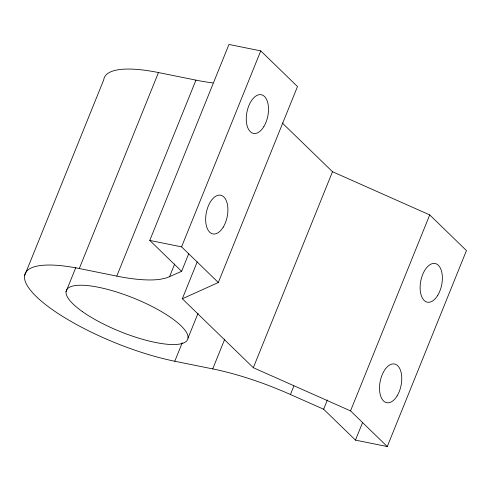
<?xml version="1.0" encoding="UTF-8"?>
<svg xmlns="http://www.w3.org/2000/svg" width="491" height="491" viewBox="0 0 491 491"><rect width="100%" height="100%" fill="white"/><g stroke="black" fill="none" stroke-linecap="round" stroke-linejoin="round"><path stroke-width="0.74" d="M24.55 275.813L103.73 79.837A109.941 30.307 22 0 1 158.47 72.551L195.952 80.131A120.97 33.345 22 0 0 212.941 82.911M66.07 291.642L75.817 267.521M282.245 122.94L332.499 171.727L429.717 214.911L466.45 250.57L387.27 446.546L355.472 440.12L323.643 409.218L283.927 391.64L270.676 386.276A119.516 32.94 22 0 0 212.72 368.913L174.79 361.241A109.941 30.307 22 0 1 36.26 296.533A109.941 30.307 22 0 1 79.29 268.528L158.47 72.551M79.29 268.528L116.772 276.108L195.952 80.131M116.772 276.108A120.97 33.345 22 0 0 160.557 279.244L166.891 277.802L181.615 271.333L149.78 240.43L228.959 44.454L260.758 50.88L297.491 86.539L218.311 282.515L182.308 298.767L253.319 367.71L350.537 410.887L387.27 446.546M169.512 276.795L174.673 264.017M218.311 282.515L181.578 246.856L260.758 50.88M181.615 271.333L188.79 253.583M182.308 298.767L197.222 261.844M174.79 361.241L182.247 342.779M188.004 338.127L198.039 313.301M212.72 368.913L224.774 339.091M253.319 367.71L332.499 171.727M290.457 394.476L293.9 385.957M323.643 409.218L327.368 399.987M350.537 410.887L429.717 214.911M355.472 440.12L362.646 422.37M149.78 240.43L181.578 246.856M82.23 311.478A65.401 18.026 22 0 0 185.31 342.104A65.401 18.026 22 0 0 113.574 291.071A65.401 18.026 22 0 0 82.23 311.478M397.078 395.949A19.732 10.636 -78.6 0 0 395.286 364.218A19.732 10.636 -78.6 0 0 379.555 389.909A19.732 10.636 -78.6 0 0 397.078 395.949M437.684 295.447A19.732 10.636 -78.6 0 0 435.891 263.716A19.732 10.636 -78.6 0 0 420.161 289.408A19.732 10.636 -78.6 0 0 437.684 295.447M263.827 126.66A19.732 10.636 -78.6 0 0 262.034 94.929A19.732 10.636 -78.6 0 0 246.304 120.62A19.732 10.636 -78.6 0 0 263.827 126.66M223.221 227.161A19.732 10.636 -78.6 0 0 221.429 195.43A19.732 10.636 -78.6 0 0 205.698 221.122A19.732 10.636 -78.6 0 0 223.221 227.161"/></g></svg>
